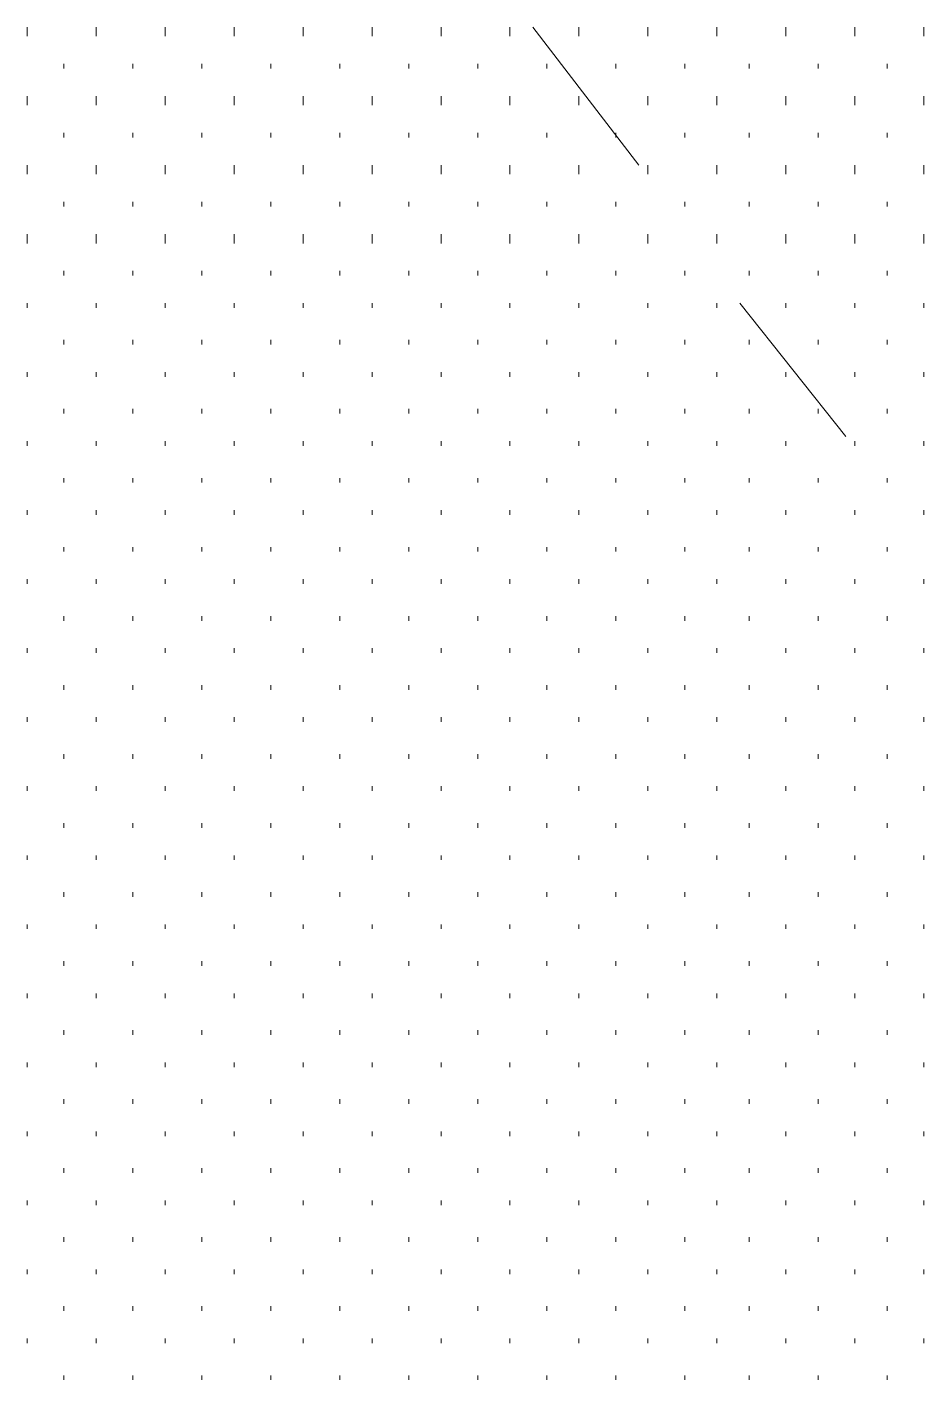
# Model space of a CAD drawing. Header units: inches. Extents: x -6061 to 13621, y -296 to 7483.
# Drawn here: x -5835.64 to -5820.03, y 657.67 to 681.22 of the extents above; entities that cross this region are included whole.
import ezdxf

# ---------------------------------------------------------------- set-up
doc = ezdxf.new("R2010")
doc.units = ezdxf.units.IN
doc.header["$MEASUREMENT"] = 0
doc.layers.get('0').update_dxf_attribs({"linetype": 'CONTINUOUS'})

msp = doc.modelspace()

# ---------------------------------------------------------------- linework, layer by layer
at = {"color": 7, "linetype": 'Continuous', "lineweight": 9, "true_color": 0xffffff}
for p, q in [((-5835.64393, 681.05837), (-5835.64393, 681.21855)), ((-5834.44257, 681.05837), (-5834.44257, 681.21855)), ((-5833.24121, 681.05837), (-5833.24121, 681.21855)), ((-5832.03986, 681.05837), (-5832.03986, 681.21855)), ((-5830.8385, 681.05837), (-5830.8385, 681.21855)), ((-5829.63714, 681.05837), (-5829.63714, 681.21855)), ((-5828.43578, 681.05837), (-5828.43578, 681.21855)), ((-5827.23443, 681.05837), (-5827.23443, 681.21855)), ((-5826.03307, 681.05837), (-5826.03307, 681.21855)), ((-5824.83171, 681.05837), (-5824.83171, 681.21855)), ((-5823.63035, 681.05837), (-5823.63035, 681.21855)), ((-5822.429, 681.05837), (-5822.429, 681.21855)), ((-5821.22764, 681.05837), (-5821.22764, 681.21855)), ((-5820.02628, 681.05837), (-5820.02628, 681.21855)), ((-5835.0032, 680.49774), (-5835.0032, 680.57783)), ((-5833.80185, 680.49774), (-5833.80185, 680.57783)), ((-5832.60049, 680.49774), (-5832.60049, 680.57783)), ((-5831.39913, 680.49774), (-5831.39913, 680.57783)), ((-5830.19777, 680.49774), (-5830.19777, 680.57783)), ((-5828.99642, 680.49774), (-5828.99642, 680.57783)), ((-5827.79506, 680.49774), (-5827.79506, 680.57783)), ((-5826.5937, 680.49774), (-5826.5937, 680.57783)), ((-5825.39234, 680.49774), (-5825.39234, 680.57783)), ((-5824.19099, 680.49774), (-5824.19099, 680.57783)), ((-5823.06972, 680.49774), (-5823.06972, 680.57783)), ((-5821.86836, 680.49774), (-5821.86836, 680.57783)), ((-5820.667, 680.49774), (-5820.667, 680.57783)), ((-5835.64393, 679.85701), (-5835.64393, 680.01719)), ((-5834.44257, 679.85701), (-5834.44257, 680.01719)), ((-5833.24121, 679.85701), (-5833.24121, 680.01719)), ((-5832.03986, 679.85701), (-5832.03986, 680.01719)), ((-5830.8385, 679.85701), (-5830.8385, 680.01719)), ((-5829.63714, 679.85701), (-5829.63714, 680.01719)), ((-5828.43578, 679.85701), (-5828.43578, 680.01719)), ((-5827.23443, 679.85701), (-5827.23443, 680.01719)), ((-5826.03307, 679.85701), (-5826.03307, 680.01719)), ((-5824.83171, 679.85701), (-5824.83171, 680.01719)), ((-5823.63035, 679.85701), (-5823.63035, 680.01719)), ((-5822.429, 679.85701), (-5822.429, 680.01719)), ((-5821.22764, 679.85701), (-5821.22764, 680.01719)), ((-5820.02628, 679.85701), (-5820.02628, 680.01719)), ((-5835.0032, 679.29638), (-5835.0032, 679.37647)), ((-5833.80185, 679.29638), (-5833.80185, 679.37647)), ((-5832.60049, 679.29638), (-5832.60049, 679.37647)), ((-5831.39913, 679.29638), (-5831.39913, 679.37647)), ((-5830.19777, 679.29638), (-5830.19777, 679.37647)), ((-5828.99642, 679.29638), (-5828.99642, 679.37647)), ((-5827.79506, 679.29638), (-5827.79506, 679.37647)), ((-5826.5937, 679.29638), (-5826.5937, 679.37647)), ((-5825.39234, 679.29638), (-5825.39234, 679.37647)), ((-5824.19099, 679.29638), (-5824.19099, 679.37647)), ((-5823.06972, 679.29638), (-5823.06972, 679.37647)), ((-5821.86836, 679.29638), (-5821.86836, 679.37647)), ((-5820.667, 679.29638), (-5820.667, 679.37647)), ((-5835.64393, 678.65566), (-5835.64393, 678.81584)), ((-5834.44257, 678.65566), (-5834.44257, 678.81584)), ((-5833.24121, 678.65566), (-5833.24121, 678.81584)), ((-5832.03986, 678.65566), (-5832.03986, 678.81584)), ((-5830.8385, 678.65566), (-5830.8385, 678.81584)), ((-5829.63714, 678.65566), (-5829.63714, 678.81584)), ((-5828.43578, 678.65566), (-5828.43578, 678.81584)), ((-5827.23443, 678.65566), (-5827.23443, 678.81584)), ((-5826.03307, 678.65566), (-5826.03307, 678.81584)), ((-5824.83171, 678.65566), (-5824.83171, 678.81584)), ((-5823.63035, 678.65566), (-5823.63035, 678.81584)), ((-5822.429, 678.65566), (-5822.429, 678.81584)), ((-5821.22764, 678.65566), (-5821.22764, 678.81584)), ((-5820.02628, 678.65566), (-5820.02628, 678.81584)), ((-5835.0032, 678.09502), (-5835.0032, 678.17511)), ((-5833.80185, 678.09502), (-5833.80185, 678.17511)), ((-5832.60049, 678.09502), (-5832.60049, 678.17511)), ((-5831.39913, 678.09502), (-5831.39913, 678.17511)), ((-5830.19777, 678.09502), (-5830.19777, 678.17511)), ((-5828.99642, 678.09502), (-5828.99642, 678.17511)), ((-5827.79506, 678.09502), (-5827.79506, 678.17511)), ((-5826.5937, 678.09502), (-5826.5937, 678.17511)), ((-5825.39234, 678.09502), (-5825.39234, 678.17511)), ((-5824.19099, 678.09502), (-5824.19099, 678.17511)), ((-5823.06972, 678.09502), (-5823.06972, 678.17511)), ((-5821.86836, 678.09502), (-5821.86836, 678.17511)), ((-5820.667, 678.09502), (-5820.667, 678.17511)), ((-5835.64393, 677.4543), (-5835.64393, 677.61448)), ((-5834.44257, 677.4543), (-5834.44257, 677.61448)), ((-5833.24121, 677.4543), (-5833.24121, 677.61448)), ((-5832.03986, 677.4543), (-5832.03986, 677.61448)), ((-5830.8385, 677.4543), (-5830.8385, 677.61448)), ((-5829.63714, 677.4543), (-5829.63714, 677.61448)), ((-5828.43578, 677.4543), (-5828.43578, 677.61448)), ((-5827.23443, 677.4543), (-5827.23443, 677.61448)), ((-5826.03307, 677.4543), (-5826.03307, 677.61448)), ((-5824.83171, 677.4543), (-5824.83171, 677.61448)), ((-5823.63035, 677.4543), (-5823.63035, 677.61448)), ((-5822.429, 677.4543), (-5822.429, 677.61448)), ((-5821.22764, 677.4543), (-5821.22764, 677.61448)), ((-5820.02628, 677.4543), (-5820.02628, 677.61448)), ((-5835.0032, 676.89366), (-5835.0032, 676.97376)), ((-5833.80185, 676.89366), (-5833.80185, 676.97376)), ((-5832.60049, 676.89366), (-5832.60049, 676.97376)), ((-5831.39913, 676.89366), (-5831.39913, 676.97376)), ((-5830.19777, 676.89366), (-5830.19777, 676.97376)), ((-5828.99642, 676.89366), (-5828.99642, 676.97376)), ((-5827.79506, 676.89366), (-5827.79506, 676.97376)), ((-5826.5937, 676.89366), (-5826.5937, 676.97376)), ((-5825.39234, 676.89366), (-5825.39234, 676.97376)), ((-5824.19099, 676.89366), (-5824.19099, 676.97376)), ((-5823.06972, 676.89366), (-5823.06972, 676.97376)), ((-5821.86836, 676.89366), (-5821.86836, 676.97376)), ((-5820.667, 676.89366), (-5820.667, 676.97376)), ((-5835.64393, 676.33303), (-5835.64393, 676.41312)), ((-5834.44257, 676.33303), (-5834.44257, 676.41312)), ((-5833.24121, 676.33303), (-5833.24121, 676.41312)), ((-5832.03986, 676.33303), (-5832.03986, 676.41312)), ((-5830.8385, 676.33303), (-5830.8385, 676.41312)), ((-5829.63714, 676.33303), (-5829.63714, 676.41312)), ((-5828.43578, 676.33303), (-5828.43578, 676.41312)), ((-5827.23443, 676.33303), (-5827.23443, 676.41312)), ((-5826.03307, 676.33303), (-5826.03307, 676.41312)), ((-5824.83171, 676.33303), (-5824.83171, 676.41312)), ((-5823.63035, 676.33303), (-5823.63035, 676.41312)), ((-5822.429, 676.33303), (-5822.429, 676.41312)), ((-5821.22764, 676.33303), (-5821.22764, 676.41312)), ((-5820.02628, 676.33303), (-5820.02628, 676.41312)), ((-5835.0032, 675.69231), (-5835.0032, 675.7724)), ((-5833.80185, 675.69231), (-5833.80185, 675.7724)), ((-5832.60049, 675.69231), (-5832.60049, 675.7724)), ((-5831.39913, 675.69231), (-5831.39913, 675.7724)), ((-5830.19777, 675.69231), (-5830.19777, 675.7724)), ((-5828.99642, 675.69231), (-5828.99642, 675.7724)), ((-5827.79506, 675.69231), (-5827.79506, 675.7724)), ((-5826.5937, 675.69231), (-5826.5937, 675.7724)), ((-5825.39234, 675.69231), (-5825.39234, 675.7724)), ((-5824.19099, 675.69231), (-5824.19099, 675.7724)), ((-5823.06972, 675.69231), (-5823.06972, 675.7724)), ((-5821.86836, 675.69231), (-5821.86836, 675.7724)), ((-5820.667, 675.69231), (-5820.667, 675.7724)), ((-5835.64393, 675.13167), (-5835.64393, 675.21176)), ((-5834.44257, 675.13167), (-5834.44257, 675.21176)), ((-5833.24121, 675.13167), (-5833.24121, 675.21176)), ((-5832.03986, 675.13167), (-5832.03986, 675.21176)), ((-5830.8385, 675.13167), (-5830.8385, 675.21176)), ((-5829.63714, 675.13167), (-5829.63714, 675.21176)), ((-5828.43578, 675.13167), (-5828.43578, 675.21176)), ((-5827.23443, 675.13167), (-5827.23443, 675.21176)), ((-5826.03307, 675.13167), (-5826.03307, 675.21176)), ((-5824.83171, 675.13167), (-5824.83171, 675.21176)), ((-5823.63035, 675.13167), (-5823.63035, 675.21176)), ((-5822.429, 675.13167), (-5822.429, 675.21176)), ((-5821.22764, 675.13167), (-5821.22764, 675.21176)), ((-5820.02628, 675.13167), (-5820.02628, 675.21176)), ((-5835.0032, 674.49095), (-5835.0032, 674.57104)), ((-5833.80185, 674.49095), (-5833.80185, 674.57104)), ((-5832.60049, 674.49095), (-5832.60049, 674.57104)), ((-5831.39913, 674.49095), (-5831.39913, 674.57104)), ((-5830.19777, 674.49095), (-5830.19777, 674.57104)), ((-5828.99642, 674.49095), (-5828.99642, 674.57104)), ((-5827.79506, 674.49095), (-5827.79506, 674.57104)), ((-5826.5937, 674.49095), (-5826.5937, 674.57104)), ((-5825.39234, 674.49095), (-5825.39234, 674.57104)), ((-5824.19099, 674.49095), (-5824.19099, 674.57104)), ((-5823.06972, 674.49095), (-5823.06972, 674.57104)), ((-5821.86836, 674.49095), (-5821.86836, 674.57104)), ((-5820.667, 674.49095), (-5820.667, 674.57104)), ((-5835.64393, 673.93032), (-5835.64393, 674.01041)), ((-5834.44257, 673.93032), (-5834.44257, 674.01041)), ((-5833.24121, 673.93032), (-5833.24121, 674.01041)), ((-5832.03986, 673.93032), (-5832.03986, 674.01041)), ((-5830.8385, 673.93032), (-5830.8385, 674.01041)), ((-5829.63714, 673.93032), (-5829.63714, 674.01041)), ((-5828.43578, 673.93032), (-5828.43578, 674.01041)), ((-5827.23443, 673.93032), (-5827.23443, 674.01041)), ((-5826.03307, 673.93032), (-5826.03307, 674.01041)), ((-5824.83171, 673.93032), (-5824.83171, 674.01041)), ((-5823.63035, 673.93032), (-5823.63035, 674.01041)), ((-5822.429, 673.93032), (-5822.429, 674.01041)), ((-5821.22764, 673.93032), (-5821.22764, 674.01041)), ((-5820.02628, 673.93032), (-5820.02628, 674.01041)), ((-5835.0032, 673.28959), (-5835.0032, 673.36968)), ((-5833.80185, 673.28959), (-5833.80185, 673.36968)), ((-5832.60049, 673.28959), (-5832.60049, 673.36968)), ((-5831.39913, 673.28959), (-5831.39913, 673.36968)), ((-5830.19777, 673.28959), (-5830.19777, 673.36968)), ((-5828.99642, 673.28959), (-5828.99642, 673.36968)), ((-5827.79506, 673.28959), (-5827.79506, 673.36968)), ((-5826.5937, 673.28959), (-5826.5937, 673.36968)), ((-5825.39234, 673.28959), (-5825.39234, 673.36968)), ((-5824.19099, 673.28959), (-5824.19099, 673.36968)), ((-5823.06972, 673.28959), (-5823.06972, 673.36968)), ((-5821.86836, 673.28959), (-5821.86836, 673.36968)), ((-5820.667, 673.28959), (-5820.667, 673.36968)), ((-5835.64393, 672.72896), (-5835.64393, 672.80905)), ((-5834.44257, 672.72896), (-5834.44257, 672.80905)), ((-5833.24121, 672.72896), (-5833.24121, 672.80905)), ((-5832.03986, 672.72896), (-5832.03986, 672.80905)), ((-5830.8385, 672.72896), (-5830.8385, 672.80905)), ((-5829.63714, 672.72896), (-5829.63714, 672.80905)), ((-5828.43578, 672.72896), (-5828.43578, 672.80905)), ((-5827.23443, 672.72896), (-5827.23443, 672.80905)), ((-5826.03307, 672.72896), (-5826.03307, 672.80905)), ((-5824.83171, 672.72896), (-5824.83171, 672.80905)), ((-5823.63035, 672.72896), (-5823.63035, 672.80905)), ((-5822.429, 672.72896), (-5822.429, 672.80905)), ((-5821.22764, 672.72896), (-5821.22764, 672.80905)), ((-5820.02628, 672.72896), (-5820.02628, 672.80905)), ((-5835.0032, 672.08824), (-5835.0032, 672.16833)), ((-5833.80185, 672.08824), (-5833.80185, 672.16833)), ((-5832.60049, 672.08824), (-5832.60049, 672.16833)), ((-5831.39913, 672.08824), (-5831.39913, 672.16833)), ((-5830.19777, 672.08824), (-5830.19777, 672.16833)), ((-5828.99642, 672.08824), (-5828.99642, 672.16833)), ((-5827.79506, 672.08824), (-5827.79506, 672.16833)), ((-5826.5937, 672.08824), (-5826.5937, 672.16833)), ((-5825.39234, 672.08824), (-5825.39234, 672.16833)), ((-5824.19099, 672.08824), (-5824.19099, 672.16833)), ((-5823.06972, 672.08824), (-5823.06972, 672.16833)), ((-5821.86836, 672.08824), (-5821.86836, 672.16833)), ((-5820.667, 672.08824), (-5820.667, 672.16833)), ((-5835.64393, 671.5276), (-5835.64393, 671.60769)), ((-5834.44257, 671.5276), (-5834.44257, 671.60769)), ((-5833.24121, 671.5276), (-5833.24121, 671.60769)), ((-5832.03986, 671.5276), (-5832.03986, 671.60769)), ((-5830.8385, 671.5276), (-5830.8385, 671.60769)), ((-5829.63714, 671.5276), (-5829.63714, 671.60769)), ((-5828.43578, 671.5276), (-5828.43578, 671.60769)), ((-5827.23443, 671.5276), (-5827.23443, 671.60769)), ((-5826.03307, 671.5276), (-5826.03307, 671.60769)), ((-5824.83171, 671.5276), (-5824.83171, 671.60769)), ((-5823.63035, 671.5276), (-5823.63035, 671.60769)), ((-5822.429, 671.5276), (-5822.429, 671.60769)), ((-5821.22764, 671.5276), (-5821.22764, 671.60769)), ((-5820.02628, 671.5276), (-5820.02628, 671.60769)), ((-5835.0032, 670.88688), (-5835.0032, 670.96697)), ((-5833.80185, 670.88688), (-5833.80185, 670.96697)), ((-5832.60049, 670.88688), (-5832.60049, 670.96697)), ((-5831.39913, 670.88688), (-5831.39913, 670.96697)), ((-5830.19777, 670.88688), (-5830.19777, 670.96697)), ((-5828.99642, 670.88688), (-5828.99642, 670.96697)), ((-5827.79506, 670.88688), (-5827.79506, 670.96697)), ((-5826.5937, 670.88688), (-5826.5937, 670.96697)), ((-5825.39234, 670.88688), (-5825.39234, 670.96697)), ((-5824.19099, 670.88688), (-5824.19099, 670.96697)), ((-5823.06972, 670.88688), (-5823.06972, 670.96697)), ((-5821.86836, 670.88688), (-5821.86836, 670.96697)), ((-5820.667, 670.88688), (-5820.667, 670.96697)), ((-5835.64393, 670.32624), (-5835.64393, 670.40633)), ((-5834.44257, 670.32624), (-5834.44257, 670.40633)), ((-5833.24121, 670.32624), (-5833.24121, 670.40633)), ((-5832.03986, 670.32624), (-5832.03986, 670.40633)), ((-5830.8385, 670.32624), (-5830.8385, 670.40633)), ((-5829.63714, 670.32624), (-5829.63714, 670.40633)), ((-5828.43578, 670.32624), (-5828.43578, 670.40633)), ((-5827.23443, 670.32624), (-5827.23443, 670.40633)), ((-5826.03307, 670.32624), (-5826.03307, 670.40633)), ((-5824.83171, 670.32624), (-5824.83171, 670.40633)), ((-5823.63035, 670.32624), (-5823.63035, 670.40633)), ((-5822.429, 670.32624), (-5822.429, 670.40633)), ((-5821.22764, 670.32624), (-5821.22764, 670.40633)), ((-5820.02628, 670.32624), (-5820.02628, 670.40633)), ((-5835.0032, 669.68552), (-5835.0032, 669.76561)), ((-5833.80185, 669.68552), (-5833.80185, 669.76561)), ((-5832.60049, 669.68552), (-5832.60049, 669.76561)), ((-5831.39913, 669.68552), (-5831.39913, 669.76561)), ((-5830.19777, 669.68552), (-5830.19777, 669.76561)), ((-5828.99642, 669.68552), (-5828.99642, 669.76561)), ((-5827.79506, 669.68552), (-5827.79506, 669.76561)), ((-5826.5937, 669.68552), (-5826.5937, 669.76561)), ((-5825.39234, 669.68552), (-5825.39234, 669.76561)), ((-5824.19099, 669.68552), (-5824.19099, 669.76561)), ((-5823.06972, 669.68552), (-5823.06972, 669.76561)), ((-5821.86836, 669.68552), (-5821.86836, 669.76561)), ((-5820.667, 669.68552), (-5820.667, 669.76561)), ((-5835.64393, 669.12489), (-5835.64393, 669.20498)), ((-5834.44257, 669.12489), (-5834.44257, 669.20498)), ((-5833.24121, 669.12489), (-5833.24121, 669.20498)), ((-5832.03986, 669.12489), (-5832.03986, 669.20498)), ((-5830.8385, 669.12489), (-5830.8385, 669.20498)), ((-5829.63714, 669.12489), (-5829.63714, 669.20498)), ((-5828.43578, 669.12489), (-5828.43578, 669.20498)), ((-5827.23443, 669.12489), (-5827.23443, 669.20498)), ((-5826.03307, 669.12489), (-5826.03307, 669.20498)), ((-5824.83171, 669.12489), (-5824.83171, 669.20498)), ((-5823.63035, 669.12489), (-5823.63035, 669.20498)), ((-5822.429, 669.12489), (-5822.429, 669.20498)), ((-5821.22764, 669.12489), (-5821.22764, 669.20498)), ((-5820.02628, 669.12489), (-5820.02628, 669.20498)), ((-5835.0032, 668.48416), (-5835.0032, 668.56425)), ((-5833.80185, 668.48416), (-5833.80185, 668.56425)), ((-5832.60049, 668.48416), (-5832.60049, 668.56425)), ((-5831.39913, 668.48416), (-5831.39913, 668.56425)), ((-5830.19777, 668.48416), (-5830.19777, 668.56425)), ((-5828.99642, 668.48416), (-5828.99642, 668.56425)), ((-5827.79506, 668.48416), (-5827.79506, 668.56425)), ((-5826.5937, 668.48416), (-5826.5937, 668.56425)), ((-5825.39234, 668.48416), (-5825.39234, 668.56425)), ((-5824.19099, 668.48416), (-5824.19099, 668.56425)), ((-5823.06972, 668.48416), (-5823.06972, 668.56425)), ((-5821.86836, 668.48416), (-5821.86836, 668.56425)), ((-5820.667, 668.48416), (-5820.667, 668.56425)), ((-5835.64393, 667.92353), (-5835.64393, 668.00362)), ((-5834.44257, 667.92353), (-5834.44257, 668.00362)), ((-5833.24121, 667.92353), (-5833.24121, 668.00362)), ((-5832.03986, 667.92353), (-5832.03986, 668.00362)), ((-5830.8385, 667.92353), (-5830.8385, 668.00362)), ((-5829.63714, 667.92353), (-5829.63714, 668.00362)), ((-5828.43578, 667.92353), (-5828.43578, 668.00362)), ((-5827.23443, 667.92353), (-5827.23443, 668.00362)), ((-5826.03307, 667.92353), (-5826.03307, 668.00362)), ((-5824.83171, 667.92353), (-5824.83171, 668.00362)), ((-5823.63035, 667.92353), (-5823.63035, 668.00362)), ((-5822.429, 667.92353), (-5822.429, 668.00362)), ((-5821.22764, 667.92353), (-5821.22764, 668.00362)), ((-5820.02628, 667.92353), (-5820.02628, 668.00362)), ((-5835.0032, 667.28281), (-5835.0032, 667.3629)), ((-5833.80185, 667.28281), (-5833.80185, 667.3629)), ((-5832.60049, 667.28281), (-5832.60049, 667.3629)), ((-5831.39913, 667.28281), (-5831.39913, 667.3629)), ((-5830.19777, 667.28281), (-5830.19777, 667.3629)), ((-5828.99642, 667.28281), (-5828.99642, 667.3629)), ((-5827.79506, 667.28281), (-5827.79506, 667.3629)), ((-5826.5937, 667.28281), (-5826.5937, 667.3629)), ((-5825.39234, 667.28281), (-5825.39234, 667.3629)), ((-5824.19099, 667.28281), (-5824.19099, 667.3629)), ((-5823.06972, 667.28281), (-5823.06972, 667.3629)), ((-5821.86836, 667.28281), (-5821.86836, 667.3629)), ((-5820.667, 667.28281), (-5820.667, 667.3629)), ((-5835.64393, 666.72217), (-5835.64393, 666.80226)), ((-5834.44257, 666.72217), (-5834.44257, 666.80226)), ((-5833.24121, 666.72217), (-5833.24121, 666.80226)), ((-5832.03986, 666.72217), (-5832.03986, 666.80226)), ((-5830.8385, 666.72217), (-5830.8385, 666.80226)), ((-5829.63714, 666.72217), (-5829.63714, 666.80226)), ((-5828.43578, 666.72217), (-5828.43578, 666.80226)), ((-5827.23443, 666.72217), (-5827.23443, 666.80226)), ((-5826.03307, 666.72217), (-5826.03307, 666.80226)), ((-5824.83171, 666.72217), (-5824.83171, 666.80226)), ((-5823.63035, 666.72217), (-5823.63035, 666.80226)), ((-5822.429, 666.72217), (-5822.429, 666.80226)), ((-5821.22764, 666.72217), (-5821.22764, 666.80226)), ((-5820.02628, 666.72217), (-5820.02628, 666.80226)), ((-5835.0032, 666.08145), (-5835.0032, 666.16154)), ((-5833.80185, 666.08145), (-5833.80185, 666.16154)), ((-5832.60049, 666.08145), (-5832.60049, 666.16154)), ((-5831.39913, 666.08145), (-5831.39913, 666.16154)), ((-5830.19777, 666.08145), (-5830.19777, 666.16154)), ((-5828.99642, 666.08145), (-5828.99642, 666.16154)), ((-5827.79506, 666.08145), (-5827.79506, 666.16154)), ((-5826.5937, 666.08145), (-5826.5937, 666.16154)), ((-5825.39234, 666.08145), (-5825.39234, 666.16154)), ((-5824.19099, 666.08145), (-5824.19099, 666.16154)), ((-5823.06972, 666.08145), (-5823.06972, 666.16154)), ((-5821.86836, 666.08145), (-5821.86836, 666.16154)), ((-5820.667, 666.08145), (-5820.667, 666.16154)), ((-5835.64393, 665.52081), (-5835.64393, 665.6009)), ((-5834.44257, 665.52081), (-5834.44257, 665.6009)), ((-5833.24121, 665.52081), (-5833.24121, 665.6009)), ((-5832.03986, 665.52081), (-5832.03986, 665.6009)), ((-5830.8385, 665.52081), (-5830.8385, 665.6009)), ((-5829.63714, 665.52081), (-5829.63714, 665.6009)), ((-5828.43578, 665.52081), (-5828.43578, 665.6009)), ((-5827.23443, 665.52081), (-5827.23443, 665.6009)), ((-5826.03307, 665.52081), (-5826.03307, 665.6009)), ((-5824.83171, 665.52081), (-5824.83171, 665.6009)), ((-5823.63035, 665.52081), (-5823.63035, 665.6009)), ((-5822.429, 665.52081), (-5822.429, 665.6009)), ((-5821.22764, 665.52081), (-5821.22764, 665.6009)), ((-5820.02628, 665.52081), (-5820.02628, 665.6009)), ((-5835.0032, 664.88009), (-5835.0032, 664.96018)), ((-5833.80185, 664.88009), (-5833.80185, 664.96018)), ((-5832.60049, 664.88009), (-5832.60049, 664.96018)), ((-5831.39913, 664.88009), (-5831.39913, 664.96018)), ((-5830.19777, 664.88009), (-5830.19777, 664.96018)), ((-5828.99642, 664.88009), (-5828.99642, 664.96018)), ((-5827.79506, 664.88009), (-5827.79506, 664.96018)), ((-5826.5937, 664.88009), (-5826.5937, 664.96018)), ((-5825.39234, 664.88009), (-5825.39234, 664.96018)), ((-5824.19099, 664.88009), (-5824.19099, 664.96018)), ((-5823.06972, 664.88009), (-5823.06972, 664.96018)), ((-5821.86836, 664.88009), (-5821.86836, 664.96018)), ((-5820.667, 664.88009), (-5820.667, 664.96018)), ((-5835.64393, 664.31946), (-5835.64393, 664.39955)), ((-5834.44257, 664.31946), (-5834.44257, 664.39955)), ((-5833.24121, 664.31946), (-5833.24121, 664.39955)), ((-5832.03986, 664.31946), (-5832.03986, 664.39955)), ((-5830.8385, 664.31946), (-5830.8385, 664.39955)), ((-5829.63714, 664.31946), (-5829.63714, 664.39955)), ((-5828.43578, 664.31946), (-5828.43578, 664.39955)), ((-5827.23443, 664.31946), (-5827.23443, 664.39955)), ((-5826.03307, 664.31946), (-5826.03307, 664.39955)), ((-5824.83171, 664.31946), (-5824.83171, 664.39955)), ((-5823.63035, 664.31946), (-5823.63035, 664.39955)), ((-5822.429, 664.31946), (-5822.429, 664.39955)), ((-5821.22764, 664.31946), (-5821.22764, 664.39955)), ((-5820.02628, 664.31946), (-5820.02628, 664.39955)), ((-5835.0032, 663.67873), (-5835.0032, 663.75882)), ((-5833.80185, 663.67873), (-5833.80185, 663.75882)), ((-5832.60049, 663.67873), (-5832.60049, 663.75882)), ((-5831.39913, 663.67873), (-5831.39913, 663.75882)), ((-5830.19777, 663.67873), (-5830.19777, 663.75882)), ((-5828.99642, 663.67873), (-5828.99642, 663.75882)), ((-5827.79506, 663.67873), (-5827.79506, 663.75882)), ((-5826.5937, 663.67873), (-5826.5937, 663.75882)), ((-5825.39234, 663.67873), (-5825.39234, 663.75882)), ((-5824.19099, 663.67873), (-5824.19099, 663.75882)), ((-5823.06972, 663.67873), (-5823.06972, 663.75882)), ((-5821.86836, 663.67873), (-5821.86836, 663.75882)), ((-5820.667, 663.67873), (-5820.667, 663.75882)), ((-5835.64393, 663.1181), (-5835.64393, 663.19819)), ((-5834.44257, 663.1181), (-5834.44257, 663.19819)), ((-5833.24121, 663.1181), (-5833.24121, 663.19819)), ((-5832.03986, 663.1181), (-5832.03986, 663.19819)), ((-5830.8385, 663.1181), (-5830.8385, 663.19819)), ((-5829.63714, 663.1181), (-5829.63714, 663.19819)), ((-5828.43578, 663.1181), (-5828.43578, 663.19819)), ((-5827.23443, 663.1181), (-5827.23443, 663.19819)), ((-5826.03307, 663.1181), (-5826.03307, 663.19819)), ((-5824.83171, 663.1181), (-5824.83171, 663.19819)), ((-5823.63035, 663.1181), (-5823.63035, 663.19819)), ((-5822.429, 663.1181), (-5822.429, 663.19819)), ((-5821.22764, 663.1181), (-5821.22764, 663.19819)), ((-5820.02628, 663.1181), (-5820.02628, 663.19819)), ((-5835.0032, 662.47738), (-5835.0032, 662.55747)), ((-5833.80185, 662.47738), (-5833.80185, 662.55747)), ((-5832.60049, 662.47738), (-5832.60049, 662.55747)), ((-5831.39913, 662.47738), (-5831.39913, 662.55747)), ((-5830.19777, 662.47738), (-5830.19777, 662.55747)), ((-5828.99642, 662.47738), (-5828.99642, 662.55747)), ((-5827.79506, 662.47738), (-5827.79506, 662.55747)), ((-5826.5937, 662.47738), (-5826.5937, 662.55747)), ((-5825.39234, 662.47738), (-5825.39234, 662.55747)), ((-5824.19099, 662.47738), (-5824.19099, 662.55747)), ((-5823.06972, 662.47738), (-5823.06972, 662.55747)), ((-5821.86836, 662.47738), (-5821.86836, 662.55747)), ((-5820.667, 662.47738), (-5820.667, 662.55747)), ((-5835.64393, 661.91674), (-5835.64393, 661.99683)), ((-5834.44257, 661.91674), (-5834.44257, 661.99683)), ((-5833.24121, 661.91674), (-5833.24121, 661.99683)), ((-5832.03986, 661.91674), (-5832.03986, 661.99683)), ((-5830.8385, 661.91674), (-5830.8385, 661.99683)), ((-5829.63714, 661.91674), (-5829.63714, 661.99683)), ((-5828.43578, 661.91674), (-5828.43578, 661.99683)), ((-5827.23443, 661.91674), (-5827.23443, 661.99683)), ((-5826.03307, 661.91674), (-5826.03307, 661.99683)), ((-5824.83171, 661.91674), (-5824.83171, 661.99683)), ((-5823.63035, 661.91674), (-5823.63035, 661.99683)), ((-5822.429, 661.91674), (-5822.429, 661.99683)), ((-5821.22764, 661.91674), (-5821.22764, 661.99683)), ((-5820.02628, 661.91674), (-5820.02628, 661.99683)), ((-5835.0032, 661.27602), (-5835.0032, 661.35611)), ((-5833.80185, 661.27602), (-5833.80185, 661.35611)), ((-5832.60049, 661.27602), (-5832.60049, 661.35611)), ((-5831.39913, 661.27602), (-5831.39913, 661.35611)), ((-5830.19777, 661.27602), (-5830.19777, 661.35611)), ((-5828.99642, 661.27602), (-5828.99642, 661.35611)), ((-5827.79506, 661.27602), (-5827.79506, 661.35611)), ((-5826.5937, 661.27602), (-5826.5937, 661.35611)), ((-5825.39234, 661.27602), (-5825.39234, 661.35611)), ((-5824.19099, 661.27602), (-5824.19099, 661.35611)), ((-5823.06972, 661.27602), (-5823.06972, 661.35611)), ((-5821.86836, 661.27602), (-5821.86836, 661.35611)), ((-5820.667, 661.27602), (-5820.667, 661.35611)), ((-5835.64393, 660.71538), (-5835.64393, 660.79547)), ((-5834.44257, 660.71538), (-5834.44257, 660.79547)), ((-5833.24121, 660.71538), (-5833.24121, 660.79547)), ((-5832.03986, 660.71538), (-5832.03986, 660.79547)), ((-5830.8385, 660.71538), (-5830.8385, 660.79547)), ((-5829.63714, 660.71538), (-5829.63714, 660.79547)), ((-5828.43578, 660.71538), (-5828.43578, 660.79547)), ((-5827.23443, 660.71538), (-5827.23443, 660.79547)), ((-5826.03307, 660.71538), (-5826.03307, 660.79547)), ((-5824.83171, 660.71538), (-5824.83171, 660.79547)), ((-5823.63035, 660.71538), (-5823.63035, 660.79547)), ((-5822.429, 660.71538), (-5822.429, 660.79547)), ((-5821.22764, 660.71538), (-5821.22764, 660.79547)), ((-5820.02628, 660.71538), (-5820.02628, 660.79547)), ((-5835.0032, 660.07466), (-5835.0032, 660.15475)), ((-5833.80185, 660.07466), (-5833.80185, 660.15475)), ((-5832.60049, 660.07466), (-5832.60049, 660.15475)), ((-5831.39913, 660.07466), (-5831.39913, 660.15475)), ((-5830.19777, 660.07466), (-5830.19777, 660.15475)), ((-5828.99642, 660.07466), (-5828.99642, 660.15475)), ((-5827.79506, 660.07466), (-5827.79506, 660.15475)), ((-5826.5937, 660.07466), (-5826.5937, 660.15475)), ((-5825.39234, 660.07466), (-5825.39234, 660.15475)), ((-5824.19099, 660.07466), (-5824.19099, 660.15475)), ((-5823.06972, 660.07466), (-5823.06972, 660.15475)), ((-5821.86836, 660.07466), (-5821.86836, 660.15475)), ((-5820.667, 660.07466), (-5820.667, 660.15475)), ((-5835.64393, 659.51403), (-5835.64393, 659.59412)), ((-5834.44257, 659.51403), (-5834.44257, 659.59412)), ((-5833.24121, 659.51403), (-5833.24121, 659.59412)), ((-5832.03986, 659.51403), (-5832.03986, 659.59412)), ((-5830.8385, 659.51403), (-5830.8385, 659.59412)), ((-5829.63714, 659.51403), (-5829.63714, 659.59412)), ((-5828.43578, 659.51403), (-5828.43578, 659.59412)), ((-5827.23443, 659.51403), (-5827.23443, 659.59412)), ((-5826.03307, 659.51403), (-5826.03307, 659.59412)), ((-5824.83171, 659.51403), (-5824.83171, 659.59412)), ((-5823.63035, 659.51403), (-5823.63035, 659.59412)), ((-5822.429, 659.51403), (-5822.429, 659.59412)), ((-5821.22764, 659.51403), (-5821.22764, 659.59412)), ((-5820.02628, 659.51403), (-5820.02628, 659.59412)), ((-5835.0032, 658.8733), (-5835.0032, 658.95339)), ((-5833.80185, 658.8733), (-5833.80185, 658.95339)), ((-5832.60049, 658.8733), (-5832.60049, 658.95339)), ((-5831.39913, 658.8733), (-5831.39913, 658.95339)), ((-5830.19777, 658.8733), (-5830.19777, 658.95339)), ((-5828.99642, 658.8733), (-5828.99642, 658.95339)), ((-5827.79506, 658.8733), (-5827.79506, 658.95339)), ((-5826.5937, 658.8733), (-5826.5937, 658.95339)), ((-5825.39234, 658.8733), (-5825.39234, 658.95339)), ((-5824.19099, 658.8733), (-5824.19099, 658.95339)), ((-5823.06972, 658.8733), (-5823.06972, 658.95339)), ((-5821.86836, 658.8733), (-5821.86836, 658.95339)), ((-5820.667, 658.8733), (-5820.667, 658.95339)), ((-5835.64393, 658.31267), (-5835.64393, 658.39276)), ((-5834.44257, 658.31267), (-5834.44257, 658.39276)), ((-5833.24121, 658.31267), (-5833.24121, 658.39276)), ((-5832.03986, 658.31267), (-5832.03986, 658.39276)), ((-5830.8385, 658.31267), (-5830.8385, 658.39276)), ((-5829.63714, 658.31267), (-5829.63714, 658.39276)), ((-5828.43578, 658.31267), (-5828.43578, 658.39276)), ((-5827.23443, 658.31267), (-5827.23443, 658.39276)), ((-5826.03307, 658.31267), (-5826.03307, 658.39276)), ((-5824.83171, 658.31267), (-5824.83171, 658.39276)), ((-5823.63035, 658.31267), (-5823.63035, 658.39276)), ((-5822.429, 658.31267), (-5822.429, 658.39276)), ((-5821.22764, 658.31267), (-5821.22764, 658.39276)), ((-5820.02628, 658.31267), (-5820.02628, 658.39276)), ((-5835.0032, 657.67195), (-5835.0032, 657.75204)), ((-5833.80185, 657.67195), (-5833.80185, 657.75204)), ((-5832.60049, 657.67195), (-5832.60049, 657.75204)), ((-5831.39913, 657.67195), (-5831.39913, 657.75204)), ((-5830.19777, 657.67195), (-5830.19777, 657.75204)), ((-5828.99642, 657.67195), (-5828.99642, 657.75204)), ((-5827.79506, 657.67195), (-5827.79506, 657.75204)), ((-5826.5937, 657.67195), (-5826.5937, 657.75204)), ((-5825.39234, 657.67195), (-5825.39234, 657.75204)), ((-5824.19099, 657.67195), (-5824.19099, 657.75204)), ((-5823.06972, 657.67195), (-5823.06972, 657.75204)), ((-5821.86836, 657.67195), (-5821.86836, 657.75204)), ((-5820.667, 657.67195), (-5820.667, 657.75204))]:
    msp.add_line(p, q, dxfattribs=at)
at = {"color": 7, "linetype": 'Continuous', "lineweight": 9, "true_color": 0x000007}
for p, q in [((-5826.83397, 681.21855), (-5824.99189, 678.81584)), ((-5823.2299, 676.41312), (-5821.38782, 674.0905))]:
    msp.add_line(p, q, dxfattribs=at)

doc.saveas('drawing.dxf')
